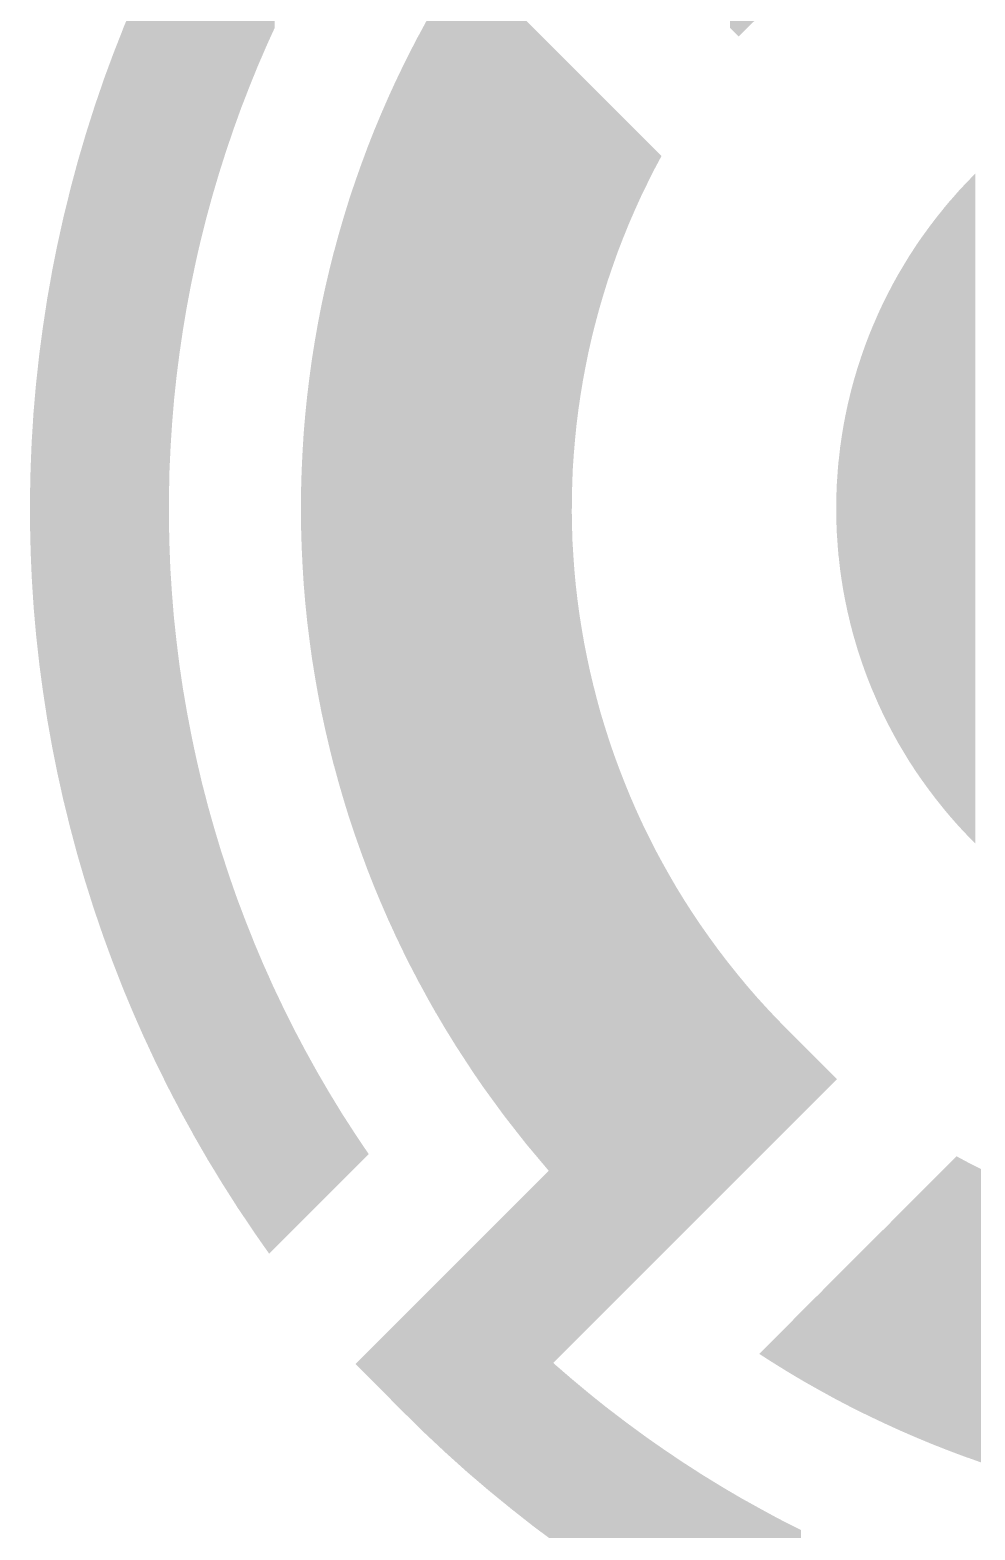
# Model space of a CAD drawing. Extents: x -428 to -172, y -41 to 60.
# Drawn here: x -311.34 to -302.97, y -9.05 to 4.24 of the extents above; entities that cross this region are included whole.
import ezdxf

# ---------------------------------------------------------------- set-up
doc = ezdxf.new("R2010")
doc.units = 0
doc.layers.add('ACRYLIC_BOTTOM$GRAVING', color=7, linetype='CONTINUOUS')

# ---------------------------------------------------------------- blocks, each defined once
blk = doc.blocks.new('*U1')
at = {"layer": 'ACRYLIC_BOTTOM$GRAVING', "linetype": 'CONTINUOUS'}
for points in [[(-307.497, -4.872), (-307.581, 4.743), (-307.497, 4.875)], [(-307.497, -4.872), (-307.497, 4.875), (-307.41, -5.005)], [(-307.41, -5.005), (-307.497, 4.875), (-307.41, 4.788)], [(-307.41, -5.005), (-307.41, 4.788), (-307.322, -5.133)], [(-307.322, -5.133), (-307.41, 4.788), (-307.322, 4.7)], [(-307.581, -4.742), (-307.663, 4.609), (-307.581, 4.743)], [(-307.581, -4.742), (-307.581, 4.743), (-307.581, -4.743)], [(-307.581, -4.743), (-307.581, 4.743), (-307.581, 4.743)], [(-307.581, -4.743), (-307.581, 4.743), (-307.497, -4.872)], [(-307.322, -5.133), (-307.322, 4.7), (-307.138, -5.385)], [(-307.138, -5.385), (-307.322, 4.7), (-307.138, 4.516)], [(-307.664, -4.608), (-307.743, 4.474), (-307.664, 4.609)], [(-307.664, -4.608), (-307.664, 4.609), (-307.663, -4.609)], [(-307.663, -4.609), (-307.664, 4.609), (-307.663, 4.609)], [(-307.663, -4.609), (-307.663, 4.609), (-307.581, -4.742)], [(-307.744, -4.473), (-307.821, 4.337), (-307.744, 4.473)], [(-307.743, -4.473), (-307.744, 4.473), (-307.743, 4.474)], [(-307.744, -4.473), (-307.744, 4.473), (-307.743, -4.473)], [(-307.743, -4.473), (-307.743, 4.474), (-307.664, -4.608)], [(-307.138, -5.385), (-307.138, 4.516), (-306.946, -5.63)], [(-306.946, -5.63), (-307.138, 4.516), (-306.946, 4.324)], [(-307.821, -4.336), (-307.896, 4.198), (-307.821, 4.337)], [(-307.821, -4.336), (-307.821, 4.337), (-307.821, -4.337)], [(-307.821, -4.337), (-307.821, 4.337), (-307.821, 4.337)], [(-307.821, -4.337), (-307.821, 4.337), (-307.744, -4.473)], [(-306.946, -5.63), (-306.946, 4.324), (-306.746, -5.868)], [(-306.746, -5.868), (-306.946, 4.324), (-306.746, 4.124)], [(-307.897, -4.198), (-307.969, 4.059), (-307.897, 4.198)], [(-307.897, -4.198), (-307.897, 4.198), (-307.896, -4.198)], [(-307.896, -4.198), (-307.897, 4.198), (-307.896, 4.198)], [(-307.896, -4.198), (-307.896, 4.198), (-307.821, -4.336)], [(-306.746, -9.12), (-306.746, 4.124), (-306.705, -9.15)], [(-306.705, -9.15), (-306.746, 4.124), (-306.705, 4.084)], [(-307.97, -4.058), (-308.04, 3.917), (-307.97, 4.058)], [(-307.969, -4.058), (-307.97, 4.058), (-307.969, 4.059)], [(-307.97, -4.058), (-307.97, 4.058), (-307.969, -4.058)], [(-307.969, -4.058), (-307.969, 4.059), (-307.897, -4.198)], [(-306.705, -7.571), (-306.705, 4.084), (-306.541, -7.407)], [(-306.541, -7.407), (-306.705, 4.084), (-306.541, 3.919)], [(-308.04, -3.917), (-308.108, 3.775), (-308.04, 3.917)], [(-308.04, -3.917), (-308.04, 3.917), (-308.04, -3.917)], [(-308.04, -3.917), (-308.04, 3.917), (-308.04, 3.917)], [(-308.04, -3.917), (-308.04, 3.917), (-307.97, -4.058)], [(-306.541, -0.032), (-306.541, 3.919), (-306.54, 0.098)], [(-306.54, 0.098), (-306.541, 3.919), (-306.54, 3.919)], [(-306.54, 0.098), (-306.54, 3.919), (-306.537, 0.227)], [(-306.537, 0.227), (-306.54, 3.919), (-306.537, 3.915)], [(-306.537, 0.227), (-306.537, 3.915), (-306.532, 0.356)], [(-306.532, 0.356), (-306.537, 3.915), (-306.532, 3.91)], [(-306.532, 0.356), (-306.532, 3.91), (-306.523, 0.486)], [(-306.523, 0.486), (-306.532, 3.91), (-306.523, 3.902)], [(-306.523, 0.486), (-306.523, 3.902), (-306.512, 0.615)], [(-306.512, 0.615), (-306.523, 3.902), (-306.512, 3.891)], [(-306.512, 0.615), (-306.512, 3.891), (-306.499, 0.744)], [(-306.499, 0.744), (-306.512, 3.891), (-306.499, 3.877)], [(-306.499, 0.744), (-306.499, 3.877), (-306.483, 0.873)], [(-306.483, 0.873), (-306.499, 3.877), (-306.483, 3.861)], [(-306.483, 0.873), (-306.483, 3.861), (-306.464, 1.002)], [(-306.464, 1.002), (-306.483, 3.861), (-306.464, 3.843)], [(-308.108, -3.774), (-308.174, 3.631), (-308.108, 3.775)], [(-308.108, -3.774), (-308.108, 3.775), (-308.108, -3.775)], [(-308.108, -3.775), (-308.108, 3.775), (-308.108, 3.775)], [(-308.108, -3.775), (-308.108, 3.775), (-308.04, -3.917)], [(-306.464, 1.002), (-306.464, 3.843), (-306.443, 1.131)], [(-306.443, 1.131), (-306.464, 3.843), (-306.443, 3.821)], [(-306.443, 1.131), (-306.443, 3.821), (-306.419, 1.259)], [(-306.419, 1.259), (-306.443, 3.821), (-306.419, 3.798)], [(-306.419, 1.259), (-306.419, 3.798), (-306.393, 1.387)], [(-306.393, 1.387), (-306.419, 3.798), (-306.393, 3.771)], [(-306.393, 1.387), (-306.393, 3.771), (-306.364, 1.515)], [(-306.364, 1.515), (-306.393, 3.771), (-306.364, 3.742)], [(-306.364, 1.515), (-306.364, 3.742), (-306.332, 1.642)], [(-306.332, 1.642), (-306.364, 3.742), (-306.332, 3.711)], [(-308.174, -3.63), (-308.237, 3.485), (-308.174, 3.63)], [(-308.174, -3.631), (-308.174, 3.63), (-308.174, 3.631)], [(-308.174, -3.631), (-308.174, 3.631), (-308.108, -3.774)], [(-308.174, -3.63), (-308.174, 3.63), (-308.174, -3.631)], [(-306.332, 1.642), (-306.332, 3.711), (-306.298, 1.769)], [(-306.298, 1.769), (-306.332, 3.711), (-306.298, 3.676)], [(-306.298, 1.769), (-306.298, 3.676), (-306.261, 1.895)], [(-306.261, 1.895), (-306.298, 3.676), (-306.261, 3.639)], [(-306.261, 1.895), (-306.261, 3.639), (-306.222, 2.021)], [(-306.222, 2.021), (-306.261, 3.639), (-306.222, 3.6)], [(-306.222, 2.021), (-306.222, 3.6), (-306.179, 2.146)], [(-306.179, 2.146), (-306.222, 3.6), (-306.179, 3.558)], [(-308.237, -3.485), (-308.298, 3.339), (-308.237, 3.485)], [(-308.237, -3.485), (-308.237, 3.485), (-308.237, -3.485)], [(-308.237, -3.485), (-308.237, 3.485), (-308.237, 3.485)], [(-308.237, -3.485), (-308.237, 3.485), (-308.174, -3.63)], [(-306.179, 2.146), (-306.179, 3.558), (-306.135, 2.271)], [(-306.135, 2.271), (-306.179, 3.558), (-306.135, 3.513)], [(-306.135, 2.271), (-306.135, 3.513), (-306.087, 2.395)], [(-306.087, 2.395), (-306.135, 3.513), (-306.087, 3.465)], [(-306.087, 2.395), (-306.087, 3.465), (-306.037, 2.519)], [(-306.037, 2.519), (-306.087, 3.465), (-306.037, 3.415)], [(-308.298, -3.338), (-308.356, 3.191), (-308.298, 3.338)], [(-308.298, -3.339), (-308.298, 3.338), (-308.298, 3.339)], [(-308.298, -3.339), (-308.298, 3.339), (-308.237, -3.485)], [(-308.298, -3.338), (-308.298, 3.338), (-308.298, -3.339)], [(-306.037, 2.519), (-306.037, 3.415), (-305.984, 2.641)], [(-305.984, 2.641), (-306.037, 3.415), (-305.984, 3.362)], [(-305.984, 2.641), (-305.984, 3.362), (-305.929, 2.763)], [(-305.929, 2.763), (-305.984, 3.362), (-305.929, 3.307)], [(-308.356, -3.19), (-308.411, 3.041), (-308.356, 3.19)], [(-308.356, -3.191), (-308.356, 3.19), (-308.356, 3.191)], [(-308.356, -3.191), (-308.356, 3.191), (-308.298, -3.338)], [(-308.356, -3.19), (-308.356, 3.19), (-308.356, -3.191)], [(-305.929, 2.763), (-305.929, 3.307), (-305.87, 2.884)], [(-305.87, 2.884), (-305.929, 3.307), (-305.87, 3.249)], [(-305.87, 2.884), (-305.87, 3.249), (-305.81, 3.005)], [(-305.81, 3.005), (-305.87, 3.249), (-305.81, 3.188)], [(-305.81, 3.005), (-305.81, 3.188), (-305.746, 3.124)], [(-308.411, -3.041), (-308.464, 2.891), (-308.411, 3.041)], [(-308.411, -3.041), (-308.411, 3.041), (-308.411, -3.041)], [(-308.411, -3.041), (-308.411, 3.041), (-308.411, 3.041)], [(-308.411, -3.041), (-308.411, 3.041), (-308.356, -3.19)], [(-308.464, -2.891), (-308.515, 2.739), (-308.464, 2.891)], [(-308.464, -2.891), (-308.464, 2.891), (-308.464, -2.891)], [(-308.464, -2.891), (-308.464, 2.891), (-308.464, 2.891)], [(-308.464, -2.891), (-308.464, 2.891), (-308.411, -3.041)], [(-308.515, -2.739), (-308.562, 2.586), (-308.515, 2.739)], [(-308.515, -2.739), (-308.515, 2.739), (-308.515, -2.739)], [(-308.515, -2.739), (-308.515, 2.739), (-308.515, 2.739)], [(-308.515, -2.739), (-308.515, 2.739), (-308.464, -2.891)], [(-308.562, -2.586), (-308.607, 2.432), (-308.562, 2.586)], [(-308.562, -2.586), (-308.562, 2.586), (-308.562, -2.586)], [(-308.562, -2.586), (-308.562, 2.586), (-308.562, 2.586)], [(-308.562, -2.586), (-308.562, 2.586), (-308.515, -2.739)], [(-308.607, -2.432), (-308.649, 2.277), (-308.607, 2.432)], [(-308.607, -2.432), (-308.607, 2.432), (-308.607, -2.432)], [(-308.607, -2.432), (-308.607, 2.432), (-308.607, 2.432)], [(-308.607, -2.432), (-308.607, 2.432), (-308.562, -2.586)], [(-308.65, -2.277), (-308.689, 2.121), (-308.65, 2.277)], [(-308.65, -2.277), (-308.65, 2.277), (-308.649, -2.277)], [(-308.649, -2.277), (-308.65, 2.277), (-308.649, 2.277)], [(-308.649, -2.277), (-308.649, 2.277), (-308.607, -2.432)], [(-308.689, -2.12), (-308.726, 1.963), (-308.689, 2.12)], [(-308.689, -2.121), (-308.689, 2.12), (-308.689, 2.121)], [(-308.689, -2.121), (-308.689, 2.121), (-308.65, -2.277)], [(-308.689, -2.12), (-308.689, 2.12), (-308.689, -2.121)], [(-308.726, -1.963), (-308.76, 1.805), (-308.726, 1.963)], [(-308.726, -1.963), (-308.726, 1.963), (-308.726, -1.963)], [(-308.726, -1.963), (-308.726, 1.963), (-308.726, 1.963)], [(-308.726, -1.963), (-308.726, 1.963), (-308.689, -2.12)], [(-308.76, -1.805), (-308.791, 1.645), (-308.76, 1.805)], [(-308.76, -1.805), (-308.76, 1.805), (-308.76, -1.805)], [(-308.76, -1.805), (-308.76, 1.805), (-308.76, 1.805)], [(-308.76, -1.805), (-308.76, 1.805), (-308.726, -1.963)], [(-308.791, -1.645), (-308.819, 1.485), (-308.791, 1.645)], [(-308.791, -1.645), (-308.791, 1.645), (-308.791, -1.645)], [(-308.791, -1.645), (-308.791, 1.645), (-308.791, 1.645)], [(-308.791, -1.645), (-308.791, 1.645), (-308.76, -1.805)], [(-308.819, -1.485), (-308.845, 1.323), (-308.819, 1.485)], [(-308.819, -1.485), (-308.819, 1.485), (-308.819, -1.485)], [(-308.819, -1.485), (-308.819, 1.485), (-308.819, 1.485)], [(-308.819, -1.485), (-308.819, 1.485), (-308.791, -1.645)], [(-308.845, -1.323), (-308.867, 1.161), (-308.845, 1.323)], [(-308.845, -1.323), (-308.845, 1.323), (-308.845, -1.323)], [(-308.845, -1.323), (-308.845, 1.323), (-308.845, 1.323)], [(-308.845, -1.323), (-308.845, 1.323), (-308.819, -1.485)], [(-308.867, -1.161), (-308.887, 0.998), (-308.867, 1.161)], [(-308.867, -1.161), (-308.867, 1.161), (-308.867, -1.161)], [(-308.867, -1.161), (-308.867, 1.161), (-308.867, 1.161)], [(-308.867, -1.161), (-308.867, 1.161), (-308.845, -1.323)], [(-308.887, -0.998), (-308.904, 0.833), (-308.887, 0.998)], [(-308.887, -0.998), (-308.887, 0.998), (-308.887, -0.998)], [(-308.887, -0.998), (-308.887, 0.998), (-308.887, 0.998)], [(-308.887, -0.998), (-308.887, 0.998), (-308.867, -1.161)], [(-308.904, -0.833), (-308.918, 0.668), (-308.904, 0.833)], [(-308.904, -0.833), (-308.904, 0.833), (-308.904, -0.833)], [(-308.904, -0.833), (-308.904, 0.833), (-308.904, 0.833)], [(-308.904, -0.833), (-308.904, 0.833), (-308.887, -0.998)], [(-308.918, -0.668), (-308.928, 0.502), (-308.918, 0.668)], [(-308.918, -0.668), (-308.918, 0.668), (-308.918, -0.668)], [(-308.918, -0.668), (-308.918, 0.668), (-308.918, 0.668)], [(-308.918, -0.668), (-308.918, 0.668), (-308.904, -0.833)], [(-308.928, -0.502), (-308.936, 0.336), (-308.928, 0.502)], [(-308.928, -0.502), (-308.928, 0.502), (-308.928, -0.502)], [(-308.928, -0.502), (-308.928, 0.502), (-308.928, 0.502)], [(-308.928, -0.502), (-308.928, 0.502), (-308.918, -0.668)], [(-308.936, -0.336), (-308.941, 0.168), (-308.936, 0.336)], [(-308.936, -0.336), (-308.936, 0.336), (-308.936, -0.336)], [(-308.936, -0.336), (-308.936, 0.336), (-308.936, 0.336)], [(-308.936, -0.336), (-308.936, 0.336), (-308.928, -0.502)], [(-308.941, -0.168), (-308.942, 0), (-308.941, 0.168)], [(-308.941, -0.168), (-308.941, 0.168), (-308.941, -0.168)], [(-308.941, -0.168), (-308.941, 0.168), (-308.941, 0.168)], [(-308.941, -0.168), (-308.941, 0.168), (-308.936, -0.336)], [(-306.541, -7.407), (-306.541, -0.032), (-306.539, -7.405)], [(-306.539, -7.405), (-306.541, -0.032), (-306.539, -0.161)], [(-306.539, -7.405), (-306.539, -0.161), (-306.535, -7.401)], [(-306.535, -7.401), (-306.539, -0.161), (-306.535, -0.29)], [(-306.535, -7.401), (-306.535, -0.29), (-306.527, -7.394)], [(-306.527, -7.394), (-306.535, -0.29), (-306.527, -0.419)], [(-306.527, -7.394), (-306.527, -0.419), (-306.518, -7.384)], [(-306.518, -7.384), (-306.527, -0.419), (-306.518, -0.548)], [(-306.518, -7.384), (-306.518, -0.548), (-306.506, -7.372)], [(-306.506, -7.372), (-306.518, -0.548), (-306.506, -0.676)], [(-306.506, -7.372), (-306.506, -0.676), (-306.491, -7.357)], [(-306.491, -7.357), (-306.506, -0.676), (-306.491, -0.805)], [(-306.491, -7.357), (-306.491, -0.805), (-306.474, -7.34)], [(-306.474, -7.34), (-306.491, -0.805), (-306.474, -0.933)], [(-306.474, -7.34), (-306.474, -0.933), (-306.454, -7.32)], [(-306.454, -7.32), (-306.474, -0.933), (-306.454, -1.06)], [(-306.454, -7.32), (-306.454, -1.06), (-306.432, -7.298)], [(-306.432, -7.298), (-306.454, -1.06), (-306.432, -1.187)], [(-306.432, -7.298), (-306.432, -1.187), (-306.407, -7.273)], [(-306.407, -7.273), (-306.432, -1.187), (-306.407, -1.314)], [(-306.407, -7.273), (-306.407, -1.314), (-306.38, -7.246)], [(-306.38, -7.246), (-306.407, -1.314), (-306.38, -1.44)], [(-306.38, -7.246), (-306.38, -1.44), (-306.35, -7.217)], [(-306.35, -7.217), (-306.38, -1.44), (-306.35, -1.566)], [(-306.35, -7.217), (-306.35, -1.566), (-306.318, -7.184)], [(-306.318, -7.184), (-306.35, -1.566), (-306.318, -1.691)], [(-306.318, -7.184), (-306.318, -1.691), (-306.284, -7.15)], [(-306.284, -7.15), (-306.318, -1.691), (-306.284, -1.816)], [(-306.284, -7.15), (-306.284, -1.816), (-306.246, -7.113)], [(-306.246, -7.113), (-306.284, -1.816), (-306.246, -1.94)], [(-306.246, -7.113), (-306.246, -1.94), (-306.207, -7.073)], [(-306.207, -7.073), (-306.246, -1.94), (-306.207, -2.063)], [(-306.207, -7.073), (-306.207, -2.063), (-306.165, -7.031)], [(-306.165, -7.031), (-306.207, -2.063), (-306.165, -2.185)], [(-306.165, -7.031), (-306.165, -2.185), (-306.12, -6.986)], [(-306.12, -6.986), (-306.165, -2.185), (-306.12, -2.307)], [(-306.12, -6.986), (-306.12, -2.307), (-306.073, -6.94)], [(-306.073, -6.94), (-306.12, -2.307), (-306.073, -2.428)], [(-306.073, -6.94), (-306.073, -2.428), (-306.024, -6.89)], [(-306.024, -6.89), (-306.073, -2.428), (-306.024, -2.548)], [(-306.024, -6.89), (-306.024, -2.548), (-305.972, -6.838)], [(-305.972, -6.838), (-306.024, -2.548), (-305.972, -2.668)], [(-305.972, -6.838), (-305.972, -2.668), (-305.918, -6.784)], [(-305.918, -6.784), (-305.972, -2.668), (-305.918, -2.786)], [(-305.918, -6.784), (-305.918, -2.786), (-305.861, -6.727)], [(-305.861, -6.727), (-305.918, -2.786), (-305.861, -2.903)], [(-305.861, -6.727), (-305.861, -2.903), (-305.802, -6.668)], [(-305.802, -6.668), (-305.861, -2.903), (-305.802, -3.02)], [(-305.802, -6.668), (-305.802, -3.02), (-305.74, -6.607)], [(-305.74, -6.607), (-305.802, -3.02), (-305.74, -3.135)], [(-305.74, -6.607), (-305.74, -3.135), (-305.676, -6.543)], [(-305.676, -6.543), (-305.74, -3.135), (-305.676, -3.249)], [(-305.676, -6.543), (-305.676, -3.249), (-305.61, -6.476)], [(-305.61, -6.476), (-305.676, -3.249), (-305.61, -3.363)], [(-305.61, -6.476), (-305.61, -3.363), (-305.576, -6.442)], [(-305.576, -6.442), (-305.61, -3.363), (-305.576, -3.418)], [(-305.576, -6.442), (-305.576, -3.418), (-305.541, -6.407)], [(-305.541, -6.407), (-305.576, -3.418), (-305.541, -3.475)], [(-305.541, -6.407), (-305.541, -3.475), (-305.47, -6.336)], [(-305.47, -6.336), (-305.541, -3.475), (-305.47, -3.585)], [(-305.47, -6.336), (-305.47, -3.585), (-305.396, -6.263)], [(-305.396, -6.263), (-305.47, -3.585), (-305.396, -3.695)], [(-305.396, -6.263), (-305.396, -3.695), (-305.32, -6.187)], [(-305.32, -6.187), (-305.396, -3.695), (-305.32, -3.803)], [(-305.32, -6.187), (-305.32, -3.803), (-305.242, -6.108)], [(-305.242, -6.108), (-305.32, -3.803), (-305.242, -3.91)], [(-305.242, -6.108), (-305.242, -3.91), (-305.161, -6.028)], [(-305.161, -6.028), (-305.242, -3.91), (-305.161, -4.016)], [(-305.161, -6.028), (-305.161, -4.016), (-305.078, -5.945)], [(-305.078, -5.945), (-305.161, -4.016), (-305.078, -4.12)], [(-305.078, -5.945), (-305.078, -4.12), (-304.993, -5.859)], [(-304.993, -5.859), (-305.078, -4.12), (-304.993, -4.223)], [(-304.993, -5.859), (-304.993, -4.223), (-304.905, -5.771)], [(-304.905, -5.771), (-304.993, -4.223), (-304.905, -4.325)], [(-304.905, -5.771), (-304.905, -4.325), (-304.815, -5.681)], [(-304.815, -5.681), (-304.905, -4.325), (-304.815, -4.424)], [(-304.815, -5.681), (-304.815, -4.424), (-304.722, -5.589)], [(-304.722, -5.589), (-304.815, -4.424), (-304.722, -4.523)], [(-304.722, -5.589), (-304.722, -4.523), (-304.627, -5.494)], [(-304.627, -5.494), (-304.722, -4.523), (-304.627, -4.619)], [(-304.627, -5.494), (-304.627, -4.619), (-304.19, -5.056)], [(-306.746, -9.12), (-306.883, -6.005), (-306.746, -5.868)], [(-306.883, -9.018), (-307.081, -6.204), (-306.883, -6.005)], [(-306.883, -9.018), (-306.883, -6.005), (-306.746, -9.12)], [(-307.081, -8.862), (-307.277, -6.399), (-307.081, -6.204)], [(-307.081, -8.862), (-307.081, -6.204), (-306.883, -9.018)], [(-307.277, -8.702), (-307.469, -6.591), (-307.277, -6.399)], [(-307.277, -8.702), (-307.277, -6.399), (-307.081, -8.862)], [(-307.469, -8.538), (-307.658, -6.78), (-307.469, -6.591)], [(-307.469, -8.538), (-307.469, -6.591), (-307.277, -8.702)], [(-307.658, -8.368), (-307.843, -6.965), (-307.658, -6.78)], [(-307.658, -8.368), (-307.658, -6.78), (-307.469, -8.538)], [(-307.843, -8.195), (-308.025, -7.147), (-307.843, -6.965)], [(-307.843, -8.195), (-307.843, -6.965), (-307.658, -8.368)], [(-308.025, -8.016), (-308.459, -7.581), (-308.025, -7.147)], [(-308.025, -8.016), (-308.025, -7.147), (-307.843, -8.195)], [(-306.705, -9.15), (-306.705, -7.571), (-306.681, -9.168)], [(-306.681, -9.168), (-306.705, -7.571), (-306.681, -7.593)], [(-306.681, -9.168), (-306.681, -7.593), (-306.549, -9.262)], [(-306.549, -9.262), (-306.681, -7.593), (-306.549, -7.707)], [(-306.549, -9.262), (-306.549, -7.707), (-306.476, -9.314)], [(-306.476, -9.314), (-306.549, -7.707), (-306.476, -7.768)], [(-306.476, -9.314), (-306.476, -7.768), (-306.391, -9.372)], [(-306.391, -9.372), (-306.476, -7.768), (-306.391, -7.839)], [(-306.391, -9.372), (-306.391, -7.839), (-306.268, -9.455)], [(-306.268, -9.455), (-306.391, -7.839), (-306.268, -7.938)], [(-306.268, -9.455), (-306.268, -7.938), (-306.23, -9.48)], [(-306.23, -9.48), (-306.268, -7.938), (-306.23, -7.968)], [(-306.23, -9.48), (-306.23, -7.968), (-306.066, -9.586)], [(-306.066, -9.586), (-306.23, -7.968), (-306.066, -8.093)], [(-306.066, -9.586), (-306.066, -8.093), (-306.057, -9.592)], [(-306.057, -9.592), (-306.066, -8.093), (-306.057, -8.1)], [(-306.057, -9.592), (-306.057, -8.1), (-305.9, -9.688)], [(-305.9, -9.688), (-306.057, -8.1), (-305.9, -8.215)], [(-305.9, -9.688), (-305.9, -8.215), (-305.844, -9.723)], [(-305.844, -9.723), (-305.9, -8.215), (-305.844, -8.255)], [(-305.844, -9.723), (-305.844, -8.255), (-305.732, -9.789)], [(-305.732, -9.789), (-305.844, -8.255), (-305.732, -8.333)], [(-305.732, -9.789), (-305.732, -8.333), (-305.627, -9.85)], [(-305.627, -9.85), (-305.732, -8.333), (-305.627, -8.404)], [(-305.627, -9.85), (-305.627, -8.404), (-305.562, -9.886)], [(-305.562, -9.886), (-305.627, -8.404), (-305.562, -8.448)], [(-305.562, -9.886), (-305.562, -8.448), (-305.408, -9.972)], [(-305.408, -9.972), (-305.562, -8.448), (-305.408, -8.547)], [(-305.408, -9.972), (-305.408, -8.547), (-305.39, -9.982)], [(-305.39, -9.982), (-305.408, -8.547), (-305.39, -8.559)], [(-305.39, -9.982), (-305.39, -8.559), (-305.215, -10.074)], [(-305.215, -10.074), (-305.39, -8.559), (-305.215, -8.666)], [(-305.215, -10.074), (-305.215, -8.666), (-305.187, -10.089)], [(-305.187, -10.089), (-305.215, -8.666), (-305.187, -8.683)], [(-305.187, -10.089), (-305.187, -8.683), (-305.039, -10.163)], [(-305.039, -10.163), (-305.187, -8.683), (-305.039, -8.77)], [(-305.039, -10.163), (-305.039, -8.77), (-304.963, -10.2)], [(-304.963, -10.2), (-305.039, -8.77), (-304.963, -8.812)], [(-304.963, -10.2), (-304.963, -8.812), (-304.86, -10.249)], [(-304.86, -10.249), (-304.963, -8.812), (-304.86, -8.869)], [(-304.86, -10.249), (-304.86, -8.869), (-304.737, -10.307)], [(-304.737, -10.307), (-304.86, -8.869), (-304.737, -8.936)], [(-304.737, -10.307), (-304.737, -8.936), (-304.68, -10.332)], [(-304.68, -10.332), (-304.737, -8.936), (-304.68, -8.966)], [(-304.68, -10.332), (-304.68, -8.966), (-304.508, -10.409)], [(-304.508, -10.409), (-304.68, -8.966), (-304.508, -9.053)]]:
    blk.add_solid(points, dxfattribs=at)
blk = doc.blocks.new('*U2')
at = {"layer": 'ACRYLIC_BOTTOM$GRAVING', "linetype": 'CONTINUOUS'}
for points in [[(-305.062, 4.185), (-305.139, 7.316), (-305.062, 7.368)], [(-305.139, 4.261), (-305.139, 7.316), (-305.062, 4.185)], [(-305.062, 4.185), (-305.062, 7.368), (-304.881, 4.362)], [(-309.238, 4.122), (-309.319, 6.472), (-309.238, 6.585)], [(-309.238, 4.122), (-309.238, 6.585), (-309.174, 4.262)], [(-309.32, 3.933), (-309.396, 6.358), (-309.32, 6.47)], [(-309.319, 3.935), (-309.32, 6.47), (-309.319, 6.472)], [(-309.32, 3.933), (-309.32, 6.47), (-309.319, 3.935)], [(-309.319, 3.935), (-309.319, 6.472), (-309.238, 4.122)], [(-309.47, 3.556), (-309.539, 6.141), (-309.47, 6.249)], [(-309.461, 3.578), (-309.47, 6.249), (-309.461, 6.262)], [(-309.47, 3.556), (-309.47, 6.249), (-309.461, 3.578)], [(-309.396, 3.746), (-309.461, 6.262), (-309.396, 6.358)], [(-309.461, 3.578), (-309.461, 6.262), (-309.396, 3.746)], [(-309.396, 3.746), (-309.396, 6.358), (-309.32, 3.933)], [(-309.539, 3.364), (-309.597, 6.051), (-309.539, 6.141)], [(-309.539, 3.364), (-309.539, 6.141), (-309.47, 3.556)], [(-309.605, 3.17), (-309.667, 5.938), (-309.605, 6.039)], [(-309.597, 3.193), (-309.605, 6.039), (-309.597, 6.051)], [(-309.605, 3.17), (-309.605, 6.039), (-309.597, 3.193)], [(-309.597, 3.193), (-309.597, 6.051), (-309.539, 3.364)], [(-309.667, 2.975), (-309.725, 5.844), (-309.667, 5.938)], [(-309.667, 2.975), (-309.667, 5.938), (-309.605, 3.17)], [(-309.779, 2.582), (-309.829, 5.667), (-309.779, 5.752)], [(-309.729, 2.765), (-309.779, 5.752), (-309.729, 5.838)], [(-309.779, 2.582), (-309.779, 5.752), (-309.729, 2.765)], [(-309.725, 2.779), (-309.729, 5.838), (-309.725, 5.844)], [(-309.729, 2.765), (-309.729, 5.838), (-309.725, 2.779)], [(-309.725, 2.779), (-309.725, 5.844), (-309.667, 2.975)], [(-309.875, 2.183), (-309.917, 5.511), (-309.875, 5.586)], [(-309.856, 2.269), (-309.875, 5.586), (-309.856, 5.622)], [(-309.875, 2.183), (-309.875, 5.586), (-309.856, 2.269)], [(-309.829, 2.383), (-309.856, 5.622), (-309.829, 5.667)], [(-309.856, 2.269), (-309.856, 5.622), (-309.829, 2.383)], [(-309.829, 2.383), (-309.829, 5.667), (-309.779, 2.582)], [(-309.917, 1.983), (-309.955, 5.442), (-309.917, 5.511)], [(-309.917, 1.983), (-309.917, 5.511), (-309.875, 2.183)], [(-310.019, 1.374), (-310.045, 5.274), (-310.019, 5.323)], [(-309.989, 1.578), (-310.019, 5.323), (-309.989, 5.38)], [(-310.019, 1.374), (-310.019, 5.323), (-309.989, 1.578)], [(-309.977, 1.649), (-309.989, 5.38), (-309.977, 5.403)], [(-309.989, 1.578), (-309.989, 5.38), (-309.977, 1.649)], [(-309.955, 1.781), (-309.977, 5.403), (-309.955, 5.442)], [(-309.977, 1.649), (-309.977, 5.403), (-309.955, 1.781)], [(-309.955, 1.781), (-309.955, 5.442), (-309.917, 1.983)], [(-310.084, 0.758), (-310.094, 5.181), (-310.084, 5.2)], [(-310.067, 0.964), (-310.084, 5.2), (-310.067, 5.233)], [(-310.084, 0.758), (-310.084, 5.2), (-310.067, 0.964)], [(-310.045, 1.17), (-310.067, 5.233), (-310.045, 5.274)], [(-310.067, 0.964), (-310.067, 5.233), (-310.045, 1.17)], [(-310.045, 1.17), (-310.045, 5.274), (-310.019, 1.374)], [(-310.125, -5.12), (-310.206, 4.957), (-310.125, 5.12)], [(-310.113, -5.143), (-310.125, 5.12), (-310.113, 5.144)], [(-310.125, -5.12), (-310.125, 5.12), (-310.113, -5.143)], [(-310.112, 0.113), (-310.113, 5.144), (-310.112, 5.145)], [(-310.113, -0.102), (-310.113, 5.144), (-310.112, 0.113)], [(-310.108, 0.328), (-310.112, 5.145), (-310.108, 5.154)], [(-310.112, 0.113), (-310.112, 5.145), (-310.108, 0.328)], [(-310.098, 0.543), (-310.108, 5.154), (-310.098, 5.173)], [(-310.108, 0.328), (-310.108, 5.154), (-310.098, 0.543)], [(-310.094, 0.607), (-310.098, 5.173), (-310.094, 5.181)], [(-310.098, 0.543), (-310.098, 5.173), (-310.094, 0.607)], [(-310.094, 0.607), (-310.094, 5.181), (-310.084, 0.758)], [(-310.206, -4.955), (-310.234, 4.899), (-310.206, 4.957)], [(-310.206, -4.955), (-310.206, 4.957), (-310.125, -5.12)], [(-310.234, -4.899), (-310.313, 4.731), (-310.234, 4.899)], [(-310.234, -4.899), (-310.234, 4.899), (-310.206, -4.955)], [(-310.338, -4.676), (-310.415, 4.502), (-310.338, 4.675)], [(-310.313, -4.729), (-310.338, 4.675), (-310.313, 4.731)], [(-310.338, -4.676), (-310.338, 4.675), (-310.313, -4.729)], [(-310.313, -4.729), (-310.313, 4.731), (-310.234, -4.899)], [(-310.437, -4.45), (-310.512, 4.271), (-310.437, 4.449)], [(-310.415, -4.501), (-310.437, 4.449), (-310.415, 4.502)], [(-310.437, -4.45), (-310.437, 4.449), (-310.415, -4.501)], [(-310.415, -4.501), (-310.415, 4.502), (-310.338, -4.676)], [(-310.512, -4.271), (-310.531, 4.221), (-310.512, 4.271)], [(-310.512, -4.271), (-310.512, 4.271), (-310.437, -4.45)], [(-310.531, -4.223), (-310.603, 4.038), (-310.531, 4.221)], [(-310.531, -4.223), (-310.531, 4.221), (-310.512, -4.271)], [(-310.62, -3.994), (-310.69, 3.803), (-310.62, 3.992)], [(-310.603, -4.038), (-310.62, 3.992), (-310.603, 4.038)], [(-310.62, -3.994), (-310.62, 3.992), (-310.603, -4.038)], [(-310.603, -4.038), (-310.603, 4.038), (-310.531, -4.223)], [(-310.704, -3.763), (-310.771, 3.566), (-310.704, 3.761)], [(-310.69, -3.803), (-310.704, 3.761), (-310.69, 3.803)], [(-310.704, -3.763), (-310.704, 3.761), (-310.69, -3.803)], [(-310.69, -3.803), (-310.69, 3.803), (-310.62, -3.994)], [(-310.783, -3.531), (-310.847, 3.327), (-310.783, 3.528)], [(-310.771, -3.567), (-310.783, 3.528), (-310.771, 3.566)], [(-310.783, -3.531), (-310.783, 3.528), (-310.771, -3.567)], [(-310.771, -3.567), (-310.771, 3.566), (-310.704, -3.763)], [(-310.847, -3.328), (-310.857, 3.293), (-310.847, 3.327)], [(-310.847, -3.328), (-310.847, 3.327), (-310.783, -3.531)], [(-310.857, -3.297), (-310.918, 3.086), (-310.857, 3.293)], [(-310.857, -3.297), (-310.857, 3.293), (-310.847, -3.328)], [(-310.918, -3.088), (-310.926, 3.057), (-310.918, 3.086)], [(-310.918, -3.088), (-310.918, 3.086), (-310.857, -3.297)], [(-310.926, -3.061), (-310.983, 2.844), (-310.926, 3.057)], [(-310.926, -3.061), (-310.926, 3.057), (-310.918, -3.088)], [(-310.989, -2.824), (-311.043, 2.599), (-310.989, 2.819)], [(-310.983, -2.846), (-310.989, 2.819), (-310.983, 2.844)], [(-310.989, -2.824), (-310.989, 2.819), (-310.983, -2.846)], [(-310.983, -2.846), (-310.983, 2.844), (-310.926, -3.061)], [(-311.048, -2.585), (-311.098, 2.353), (-311.048, 2.58)], [(-311.043, -2.603), (-311.048, 2.58), (-311.043, 2.599)], [(-311.048, -2.585), (-311.048, 2.58), (-311.043, -2.603)], [(-311.043, -2.603), (-311.043, 2.599), (-310.989, -2.824)], [(-311.101, -2.346), (-311.148, 2.106), (-311.101, 2.34)], [(-311.098, -2.358), (-311.101, 2.34), (-311.098, 2.353)], [(-311.101, -2.346), (-311.101, 2.34), (-311.098, -2.358)], [(-311.098, -2.358), (-311.098, 2.353), (-311.048, -2.585)], [(-311.149, -2.105), (-311.192, 1.857), (-311.149, 2.098)], [(-311.148, -2.112), (-311.149, 2.098), (-311.148, 2.106)], [(-311.149, -2.105), (-311.149, 2.098), (-311.148, -2.112)], [(-311.148, -2.112), (-311.148, 2.106), (-311.101, -2.346)], [(-311.192, -1.863), (-311.229, 1.612), (-311.192, 1.856)], [(-311.192, -1.864), (-311.192, 1.856), (-311.192, 1.857)], [(-311.192, -1.864), (-311.192, 1.857), (-311.149, -2.105)], [(-311.192, -1.863), (-311.192, 1.856), (-311.192, -1.864)], [(-311.23, -1.614), (-311.262, 1.366), (-311.23, 1.607)], [(-311.229, -1.62), (-311.23, 1.607), (-311.229, 1.612)], [(-311.23, -1.614), (-311.23, 1.607), (-311.229, -1.62)], [(-311.229, -1.62), (-311.229, 1.612), (-311.192, -1.863)], [(-311.263, -1.363), (-311.289, 1.12), (-311.263, 1.356)], [(-311.262, -1.376), (-311.263, 1.356), (-311.262, 1.366)], [(-311.263, -1.363), (-311.263, 1.356), (-311.262, -1.376)], [(-311.262, -1.376), (-311.262, 1.366), (-311.23, -1.614)], [(-311.291, -1.11), (-311.311, 0.872), (-311.291, 1.103)], [(-311.289, -1.131), (-311.291, 1.103), (-311.289, 1.12)], [(-311.291, -1.11), (-311.291, 1.103), (-311.289, -1.131)], [(-311.289, -1.131), (-311.289, 1.12), (-311.263, -1.363)], [(-311.313, -0.856), (-311.327, 0.624), (-311.313, 0.85)], [(-311.311, -0.885), (-311.313, 0.85), (-311.311, 0.872)], [(-311.313, -0.856), (-311.313, 0.85), (-311.311, -0.885)], [(-311.311, -0.885), (-311.311, 0.872), (-311.291, -1.11)], [(-311.329, -0.605), (-311.338, 0.374), (-311.329, 0.601)], [(-311.327, -0.639), (-311.329, 0.601), (-311.327, 0.624)], [(-311.329, -0.605), (-311.329, 0.601), (-311.327, -0.639)], [(-311.327, -0.639), (-311.327, 0.624), (-311.313, -0.856)], [(-311.339, -0.351), (-311.344, 0.119), (-311.339, 0.352)], [(-311.338, -0.392), (-311.339, 0.352), (-311.338, 0.374)], [(-311.339, -0.351), (-311.339, 0.352), (-311.338, -0.392)], [(-311.338, -0.392), (-311.338, 0.374), (-311.329, -0.605)], [(-311.344, -0.144), (-311.344, 0.104), (-311.344, 0.119)], [(-311.344, -0.144), (-311.344, 0.119), (-311.339, -0.351)], [(-310.113, -5.143), (-310.113, -0.102), (-310.108, -5.152)], [(-310.108, -5.152), (-310.113, -0.102), (-310.108, -0.316)], [(-310.108, -5.152), (-310.108, -0.316), (-310.1, -5.168)], [(-310.1, -5.168), (-310.108, -0.316), (-310.1, -0.53)], [(-310.1, -5.168), (-310.1, -0.53), (-310.086, -5.194)], [(-310.086, -5.194), (-310.1, -0.53), (-310.086, -0.744)], [(-310.086, -5.194), (-310.086, -0.744), (-310.069, -5.228)], [(-310.069, -5.228), (-310.086, -0.744), (-310.069, -0.956)], [(-310.069, -5.228), (-310.069, -0.956), (-310.046, -5.271)], [(-310.046, -5.271), (-310.069, -0.956), (-310.046, -1.169)], [(-310.046, -5.271), (-310.046, -1.169), (-310.02, -5.322)], [(-310.02, -5.322), (-310.046, -1.169), (-310.02, -1.38)], [(-310.02, -5.322), (-310.02, -1.38), (-310.011, -5.339)], [(-310.011, -5.339), (-310.02, -1.38), (-310.011, -1.442)], [(-310.011, -5.339), (-310.011, -1.442), (-309.989, -5.379)], [(-309.989, -5.379), (-310.011, -1.442), (-309.989, -1.591)], [(-309.989, -5.379), (-309.989, -1.591), (-309.953, -5.444)], [(-309.953, -5.444), (-309.989, -1.591), (-309.953, -1.801)], [(-309.953, -5.444), (-309.953, -1.801), (-309.913, -5.516)], [(-309.913, -5.516), (-309.953, -1.801), (-309.913, -2.01)], [(-309.913, -5.516), (-309.913, -2.01), (-309.892, -5.556)], [(-309.892, -5.556), (-309.913, -2.01), (-309.892, -2.111)], [(-309.892, -5.556), (-309.892, -2.111), (-309.869, -5.595)], [(-309.869, -5.595), (-309.892, -2.111), (-309.869, -2.218)], [(-309.869, -5.595), (-309.869, -2.218), (-309.821, -5.679)], [(-309.821, -5.679), (-309.869, -2.218), (-309.821, -2.425)], [(-309.821, -5.679), (-309.821, -2.425), (-309.768, -5.77)], [(-309.768, -5.77), (-309.821, -2.425), (-309.768, -2.629)], [(-309.768, -5.77), (-309.768, -2.629), (-309.768, -5.771)], [(-309.768, -5.771), (-309.768, -2.629), (-309.768, -2.631)], [(-309.768, -5.771), (-309.768, -2.631), (-309.71, -5.865)], [(-309.71, -5.865), (-309.768, -2.631), (-309.71, -2.835)], [(-309.71, -5.865), (-309.71, -2.835), (-309.649, -5.966)], [(-309.649, -5.966), (-309.71, -2.835), (-309.649, -3.039)], [(-309.649, -5.966), (-309.649, -3.039), (-309.639, -5.982)], [(-309.639, -5.982), (-309.649, -3.039), (-309.639, -3.068)], [(-309.639, -5.982), (-309.639, -3.068), (-309.583, -6.07)], [(-309.583, -6.07), (-309.639, -3.068), (-309.583, -3.241)], [(-309.583, -6.07), (-309.583, -3.241), (-309.513, -6.18)], [(-309.513, -6.18), (-309.583, -3.241), (-309.513, -3.442)], [(-309.513, -6.18), (-309.513, -3.442), (-309.506, -6.192)], [(-309.506, -6.192), (-309.513, -3.442), (-309.506, -3.461)], [(-309.506, -6.192), (-309.506, -3.461), (-309.438, -6.292)], [(-309.438, -6.292), (-309.506, -3.461), (-309.438, -3.641)], [(-309.438, -6.292), (-309.438, -3.641), (-309.367, -6.398)], [(-309.367, -6.398), (-309.438, -3.641), (-309.367, -3.82)], [(-309.367, -6.398), (-309.367, -3.82), (-309.36, -6.409)], [(-309.36, -6.409), (-309.367, -3.82), (-309.36, -3.839)], [(-309.36, -6.409), (-309.36, -3.839), (-309.277, -6.528)], [(-309.277, -6.528), (-309.36, -3.839), (-309.277, -4.035)], [(-309.277, -6.528), (-309.277, -4.035), (-309.224, -6.603)], [(-309.224, -6.603), (-309.277, -4.035), (-309.224, -4.153)], [(-309.224, -6.603), (-309.224, -4.153), (-309.19, -6.568)], [(-309.19, -6.568), (-309.224, -4.153), (-309.19, -4.23)], [(-309.19, -6.568), (-309.19, -4.23), (-309.098, -6.477)], [(-309.098, -6.477), (-309.19, -4.23), (-309.098, -4.423)], [(-309.098, -6.477), (-309.098, -4.423), (-309.003, -6.381)], [(-309.003, -6.381), (-309.098, -4.423), (-309.003, -4.614)], [(-309.003, -6.381), (-309.003, -4.614), (-308.903, -6.281)], [(-308.903, -6.281), (-309.003, -4.614), (-308.903, -4.803)], [(-308.903, -6.281), (-308.903, -4.803), (-308.799, -6.177)], [(-308.799, -6.177), (-308.903, -4.803), (-308.799, -4.991)], [(-308.799, -6.177), (-308.799, -4.991), (-308.691, -6.069)], [(-308.691, -6.069), (-308.799, -4.991), (-308.691, -5.176)], [(-308.691, -6.069), (-308.691, -5.176), (-308.579, -5.957)], [(-308.579, -5.957), (-308.691, -5.176), (-308.579, -5.36)], [(-308.579, -5.957), (-308.579, -5.36), (-308.462, -5.841)], [(-308.462, -5.841), (-308.579, -5.36), (-308.462, -5.541)], [(-308.462, -5.841), (-308.462, -5.541), (-308.342, -5.72)]]:
    blk.add_solid(points, dxfattribs=at)
blk = doc.blocks.new('*U3')
at = {"layer": 'ACRYLIC_BOTTOM$GRAVING', "linetype": 'CONTINUOUS'}
for points in [[(-302.974, -2.958), (-303.042, 2.889), (-302.974, 2.959)], [(-302.969, -2.963), (-302.974, 2.959), (-302.969, 2.964)], [(-302.974, -2.958), (-302.974, 2.959), (-302.969, -2.963)], [(-302.964, -2.969), (-302.969, 2.964), (-302.964, 2.969)], [(-302.969, -2.963), (-302.969, 2.964), (-302.964, -2.969)], [(-303.113, -2.813), (-303.179, 2.737), (-303.113, 2.813)], [(-303.044, -2.886), (-303.113, 2.813), (-303.044, 2.887)], [(-303.113, -2.813), (-303.113, 2.813), (-303.113, -2.813)], [(-303.113, -2.813), (-303.113, 2.813), (-303.113, 2.813)], [(-303.113, -2.813), (-303.113, 2.813), (-303.044, -2.886)], [(-303.042, -2.889), (-303.044, 2.887), (-303.042, 2.889)], [(-303.044, -2.886), (-303.044, 2.887), (-303.042, -2.889)], [(-303.042, -2.889), (-303.042, 2.889), (-302.974, -2.958)], [(-303.244, -2.661), (-303.248, 2.655), (-303.244, 2.661)], [(-303.182, -2.735), (-303.244, 2.661), (-303.182, 2.735)], [(-303.244, -2.661), (-303.244, 2.661), (-303.182, -2.735)], [(-303.179, -2.738), (-303.182, 2.735), (-303.179, 2.737)], [(-303.182, -2.735), (-303.182, 2.735), (-303.179, -2.738)], [(-303.179, -2.738), (-303.179, 2.737), (-303.113, -2.813)], [(-303.313, -2.575), (-303.368, 2.502), (-303.313, 2.574)], [(-303.307, -2.582), (-303.313, 2.574), (-303.307, 2.582)], [(-303.313, -2.575), (-303.313, 2.574), (-303.307, -2.582)], [(-303.248, -2.656), (-303.307, 2.582), (-303.248, 2.655)], [(-303.307, -2.582), (-303.307, 2.582), (-303.248, -2.656)], [(-303.248, -2.656), (-303.248, 2.655), (-303.244, -2.661)], [(-303.436, -2.409), (-303.485, 2.338), (-303.436, 2.409)], [(-303.427, -2.421), (-303.436, 2.409), (-303.427, 2.421)], [(-303.436, -2.409), (-303.436, 2.409), (-303.427, -2.421)], [(-303.375, -2.493), (-303.427, 2.421), (-303.375, 2.492)], [(-303.427, -2.421), (-303.427, 2.421), (-303.375, -2.493)], [(-303.368, -2.502), (-303.375, 2.492), (-303.368, 2.502)], [(-303.375, -2.493), (-303.375, 2.492), (-303.368, -2.502)], [(-303.368, -2.502), (-303.368, 2.502), (-303.313, -2.575)], [(-303.494, -2.325), (-303.54, 2.253), (-303.494, 2.324)], [(-303.485, -2.338), (-303.494, 2.324), (-303.485, 2.338)], [(-303.494, -2.325), (-303.494, 2.324), (-303.485, -2.338)], [(-303.485, -2.338), (-303.485, 2.338), (-303.436, -2.409)], [(-303.603, -2.151), (-303.645, 2.08), (-303.603, 2.15)], [(-303.593, -2.168), (-303.603, 2.15), (-303.593, 2.167)], [(-303.603, -2.151), (-303.603, 2.15), (-303.593, -2.168)], [(-303.55, -2.239), (-303.593, 2.167), (-303.55, 2.238)], [(-303.593, -2.168), (-303.593, 2.167), (-303.55, -2.239)], [(-303.54, -2.254), (-303.55, 2.238), (-303.54, 2.253)], [(-303.55, -2.239), (-303.55, 2.238), (-303.54, -2.254)], [(-303.54, -2.254), (-303.54, 2.253), (-303.494, -2.325)], [(-303.655, -2.063), (-303.694, 1.992), (-303.655, 2.062)], [(-303.645, -2.081), (-303.655, 2.062), (-303.645, 2.08)], [(-303.655, -2.063), (-303.655, 2.062), (-303.645, -2.081)], [(-303.645, -2.081), (-303.645, 2.08), (-303.603, -2.151)], [(-303.751, -1.883), (-303.786, 1.811), (-303.751, 1.882)], [(-303.741, -1.903), (-303.751, 1.882), (-303.741, 1.902)], [(-303.751, -1.883), (-303.751, 1.882), (-303.741, -1.903)], [(-303.704, -1.973), (-303.741, 1.902), (-303.704, 1.972)], [(-303.741, -1.903), (-303.741, 1.902), (-303.704, -1.973)], [(-303.694, -1.992), (-303.704, 1.972), (-303.694, 1.992)], [(-303.704, -1.973), (-303.704, 1.972), (-303.694, -1.992)], [(-303.694, -1.992), (-303.694, 1.992), (-303.655, -2.063)], [(-303.796, -1.791), (-303.829, 1.719), (-303.796, 1.79)], [(-303.786, -1.812), (-303.796, 1.79), (-303.786, 1.811)], [(-303.796, -1.791), (-303.796, 1.79), (-303.786, -1.812)], [(-303.786, -1.812), (-303.786, 1.811), (-303.751, -1.883)], [(-303.879, -1.604), (-303.908, 1.531), (-303.879, 1.603)], [(-303.869, -1.626), (-303.879, 1.603), (-303.869, 1.626)], [(-303.879, -1.604), (-303.879, 1.603), (-303.869, -1.626)], [(-303.838, -1.698), (-303.869, 1.626), (-303.838, 1.697)], [(-303.869, -1.626), (-303.869, 1.626), (-303.838, -1.698)], [(-303.829, -1.719), (-303.838, 1.697), (-303.829, 1.719)], [(-303.838, -1.698), (-303.838, 1.697), (-303.829, -1.719)], [(-303.829, -1.719), (-303.829, 1.719), (-303.796, -1.791)], [(-303.917, -1.509), (-303.944, 1.436), (-303.917, 1.508)], [(-303.908, -1.531), (-303.917, 1.508), (-303.908, 1.531)], [(-303.917, -1.509), (-303.917, 1.508), (-303.908, -1.531)], [(-303.908, -1.531), (-303.908, 1.531), (-303.879, -1.604)], [(-303.978, -1.339), (-303.985, 1.316), (-303.978, 1.339)], [(-303.952, -1.414), (-303.978, 1.339), (-303.952, 1.413)], [(-303.978, -1.339), (-303.978, 1.339), (-303.952, -1.414)], [(-303.944, -1.436), (-303.952, 1.413), (-303.944, 1.436)], [(-303.952, -1.414), (-303.952, 1.413), (-303.944, -1.436)], [(-303.944, -1.436), (-303.944, 1.436), (-303.917, -1.509)], [(-304.016, -1.22), (-304.039, 1.143), (-304.016, 1.219)], [(-304.01, -1.241), (-304.016, 1.219), (-304.01, 1.241)], [(-304.016, -1.22), (-304.016, 1.219), (-304.01, -1.241)], [(-303.985, -1.317), (-304.01, 1.241), (-303.985, 1.316)], [(-304.01, -1.241), (-304.01, 1.241), (-303.985, -1.317)], [(-303.985, -1.317), (-303.985, 1.316), (-303.978, -1.339)], [(-304.045, -1.122), (-304.066, 1.043), (-304.045, 1.121)], [(-304.039, -1.142), (-304.045, 1.121), (-304.039, 1.143)], [(-304.045, -1.122), (-304.045, 1.121), (-304.039, -1.142)], [(-304.039, -1.142), (-304.039, 1.143), (-304.016, -1.22)], [(-304.09, -0.941), (-304.095, 0.922), (-304.09, 0.942)], [(-304.071, -1.023), (-304.09, 0.942), (-304.071, 1.022)], [(-304.09, -0.941), (-304.09, 0.942), (-304.071, -1.023)], [(-304.066, -1.042), (-304.071, 1.022), (-304.066, 1.043)], [(-304.071, -1.023), (-304.071, 1.022), (-304.066, -1.042)], [(-304.066, -1.042), (-304.066, 1.043), (-304.045, -1.122)], [(-304.116, -0.823), (-304.132, 0.739), (-304.116, 0.822)], [(-304.112, -0.84), (-304.116, 0.822), (-304.112, 0.841)], [(-304.116, -0.823), (-304.116, 0.822), (-304.112, -0.84)], [(-304.095, -0.923), (-304.112, 0.841), (-304.095, 0.922)], [(-304.112, -0.84), (-304.112, 0.841), (-304.095, -0.923)], [(-304.095, -0.923), (-304.095, 0.922), (-304.09, -0.941)], [(-304.135, -0.722), (-304.149, 0.635), (-304.135, 0.721)], [(-304.132, -0.737), (-304.135, 0.721), (-304.132, 0.739)], [(-304.135, -0.722), (-304.135, 0.721), (-304.132, -0.737)], [(-304.132, -0.737), (-304.132, 0.739), (-304.116, -0.823)], [(-304.151, -0.62), (-304.164, 0.531), (-304.151, 0.619)], [(-304.149, -0.634), (-304.151, 0.619), (-304.149, 0.635)], [(-304.151, -0.62), (-304.151, 0.619), (-304.149, -0.634)], [(-304.149, -0.634), (-304.149, 0.635), (-304.135, -0.722)], [(-304.177, -0.415), (-304.185, 0.321), (-304.177, 0.414)], [(-304.175, -0.425), (-304.177, 0.414), (-304.175, 0.426)], [(-304.177, -0.415), (-304.177, 0.414), (-304.175, -0.425)], [(-304.165, -0.518), (-304.175, 0.426), (-304.165, 0.517)], [(-304.175, -0.425), (-304.175, 0.426), (-304.165, -0.518)], [(-304.164, -0.53), (-304.165, 0.517), (-304.164, 0.531)], [(-304.165, -0.518), (-304.165, 0.517), (-304.164, -0.53)], [(-304.164, -0.53), (-304.164, 0.531), (-304.151, -0.62)], [(-304.185, -0.312), (-304.192, 0.215), (-304.185, 0.311)], [(-304.185, -0.319), (-304.185, 0.311), (-304.185, 0.321)], [(-304.185, -0.319), (-304.185, 0.321), (-304.177, -0.415)], [(-304.185, -0.312), (-304.185, 0.311), (-304.185, -0.319)], [(-304.192, -0.208), (-304.196, 0.108), (-304.192, 0.207)], [(-304.192, -0.213), (-304.192, 0.207), (-304.192, 0.215)], [(-304.192, -0.213), (-304.192, 0.215), (-304.185, -0.312)], [(-304.192, -0.208), (-304.192, 0.207), (-304.192, -0.213)], [(-304.196, -0.104), (-304.197, 0), (-304.196, 0.102)], [(-304.196, -0.106), (-304.196, 0.102), (-304.196, 0.108)], [(-304.196, -0.106), (-304.196, 0.108), (-304.192, -0.208)], [(-304.196, -0.104), (-304.196, 0.102), (-304.196, -0.106)], [(-303.196, -8.35), (-303.344, -5.955), (-303.196, -5.807)], [(-303.13, -8.375), (-303.196, -5.807), (-303.13, -5.74)], [(-303.196, -8.35), (-303.196, -5.807), (-303.13, -8.375)], [(-303.13, -8.375), (-303.13, -5.74), (-303.047, -8.406)], [(-303.047, -8.406), (-303.13, -5.74), (-303.047, -5.785)], [(-303.047, -8.406), (-303.047, -5.785), (-303.022, -8.414)], [(-303.022, -8.414), (-303.047, -5.785), (-303.022, -5.798)], [(-303.022, -8.414), (-303.022, -5.798), (-302.913, -8.453)], [(-302.913, -8.453), (-303.022, -5.798), (-302.913, -5.853)], [(-303.344, -8.292), (-303.491, -6.101), (-303.344, -5.955)], [(-303.344, -8.292), (-303.344, -5.955), (-303.196, -8.35)], [(-303.491, -8.231), (-303.636, -6.247), (-303.491, -6.101)], [(-303.491, -8.231), (-303.491, -6.101), (-303.344, -8.292)], [(-303.636, -8.168), (-303.78, -6.391), (-303.636, -6.247)], [(-303.636, -8.168), (-303.636, -6.247), (-303.491, -8.231)], [(-303.78, -8.102), (-303.923, -6.533), (-303.78, -6.391)], [(-303.78, -8.102), (-303.78, -6.391), (-303.636, -8.168)], [(-303.923, -8.034), (-304.064, -6.674), (-303.923, -6.533)], [(-303.923, -8.034), (-303.923, -6.533), (-303.78, -8.102)], [(-304.064, -7.964), (-304.204, -6.814), (-304.064, -6.674)], [(-304.064, -7.964), (-304.064, -6.674), (-303.923, -8.034)], [(-304.204, -7.891), (-304.342, -6.953), (-304.204, -6.814)], [(-304.204, -7.891), (-304.204, -6.814), (-304.064, -7.964)], [(-304.342, -7.815), (-304.479, -7.089), (-304.342, -6.953)], [(-304.342, -7.815), (-304.342, -6.953), (-304.204, -7.891)], [(-304.479, -7.738), (-304.614, -7.225), (-304.479, -7.089)], [(-304.479, -7.738), (-304.479, -7.089), (-304.342, -7.815)], [(-304.614, -7.658), (-304.748, -7.359), (-304.614, -7.225)], [(-304.614, -7.658), (-304.614, -7.225), (-304.479, -7.738)], [(-304.748, -7.575), (-304.88, -7.491), (-304.748, -7.359)], [(-304.748, -7.575), (-304.748, -7.359), (-304.614, -7.658)]]:
    blk.add_solid(points, dxfattribs=at)

msp = doc.modelspace()

# ---------------------------------------------------------------- block references
at = {"layer": 'ACRYLIC_BOTTOM$GRAVING'}
for name in ['*U3', '*U2', '*U1']:
    msp.add_blockref(name, (0, 0), dxfattribs=at)

doc.saveas('drawing.dxf')
